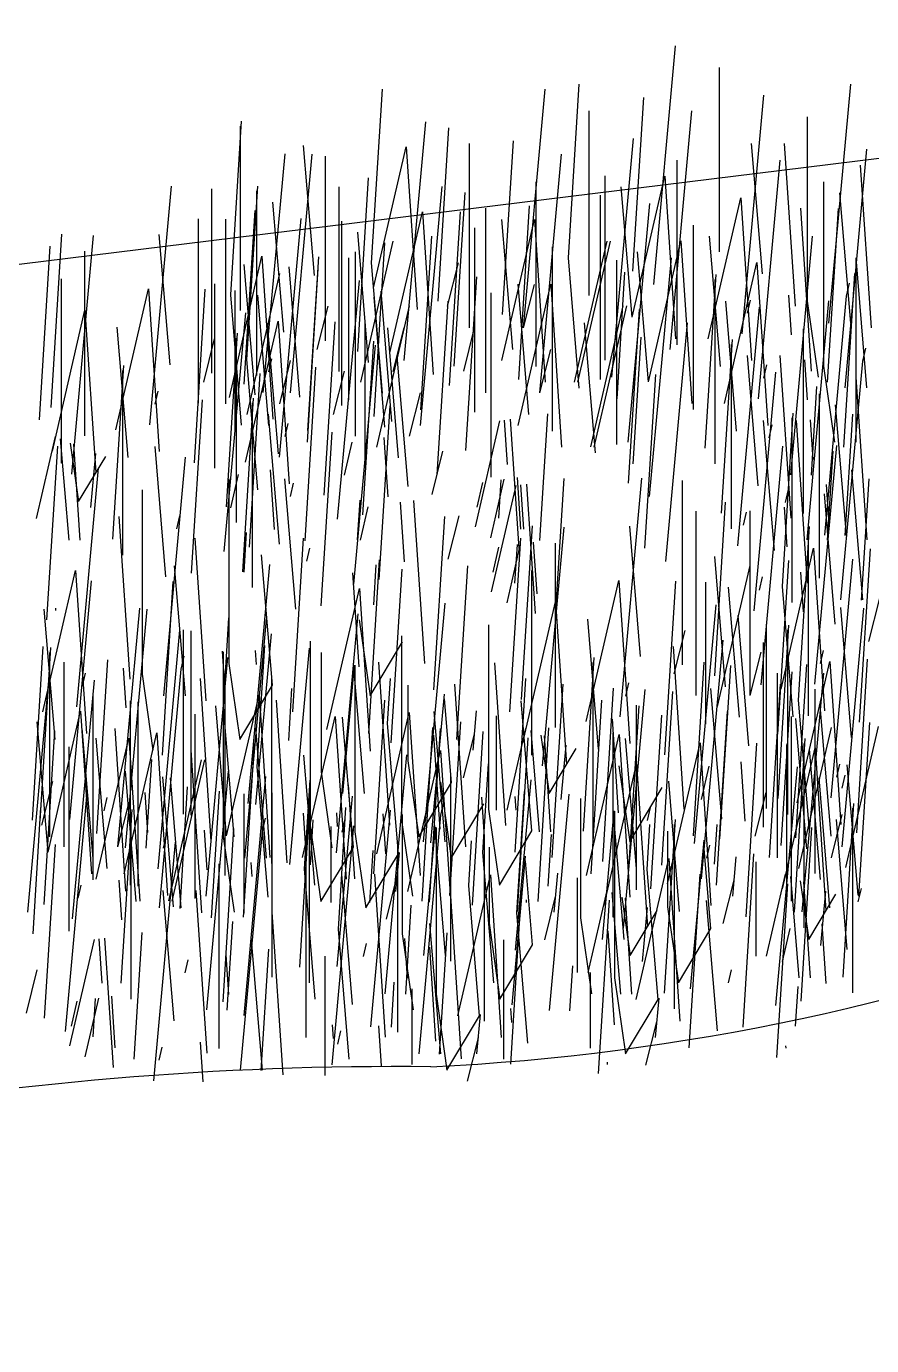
# Model space of a CAD drawing. Extents: x 0.33 to 8.78, y -0.83 to 7.68.
# Drawn here: x 2.547 to 3.127, y 6.743 to 7.647 of the extents above; entities that cross this region are included whole.
import ezdxf

# ---------------------------------------------------------------- set-up
doc = ezdxf.new("R2010")
doc.units = 0
doc.header["$LTSCALE"] = 2
doc.header["$MEASUREMENT"] = 0
doc.layers.add('ADPDETAIL1', color=1, linetype='CONTINUOUS')

msp = doc.modelspace()

# ---------------------------------------------------------------- linework, layer by layer
at = {"layer": 'ADPDETAIL1'}
for p, q in [((0.86645, 7.27798), (3.86541, 7.64725)), ((2.97781, 7.47027), (2.9927, 7.63393)), ((3.02249, 7.61905), (3.02249, 7.49259)), ((2.91917, 7.48852), (2.92661, 7.60754)), ((3.09789, 7.44388), (3.11278, 7.60754)), ((2.7842, 7.48515), (2.79165, 7.60417)), ((2.88845, 7.44052), (2.90335, 7.60417)), ((2.96341, 7.47946), (2.97085, 7.59848)), ((3.03831, 7.43644), (3.05321, 7.6001)), ((2.93313, 7.5893), (2.93313, 7.46283)), ((2.98894, 7.42581), (3.00383, 7.58947)), ((2.68763, 7.46323), (2.69507, 7.58225)), ((2.80654, 7.4182), (2.82143, 7.58186)), ((3.08299, 7.58522), (3.08299, 7.45876)), ((2.69415, 7.57889), (2.69415, 7.45242)), ((2.82981, 7.45876), (2.83726, 7.57779)), ((2.94895, 7.40669), (2.96385, 7.57035)), ((2.74498, 7.47639), (2.73754, 7.56565)), ((2.78562, 7.46795), (2.80796, 7.56465)), ((2.80796, 7.56465), (2.81541, 7.45307)), ((2.85122, 7.56698), (2.85122, 7.44052)), ((2.87405, 7.4497), (2.8815, 7.56872)), ((3.05228, 7.47771), (3.04483, 7.56698)), ((3.06717, 7.56698), (3.07462, 7.45539)), ((3.10901, 7.39942), (3.1239, 7.56308)), ((2.70997, 7.39628), (2.72486, 7.55994)), ((2.72866, 7.39597), (2.74355, 7.55963)), ((2.75243, 7.55821), (2.75243, 7.43175)), ((2.89958, 7.39606), (2.91447, 7.55971)), ((2.99363, 7.55547), (2.99363, 7.42901)), ((3.04944, 7.39198), (3.06433, 7.55564)), ((3.1193, 7.5521), (3.12674, 7.44052)), ((2.77477, 7.42431), (2.78221, 7.54334)), ((2.94426, 7.54483), (2.94426, 7.41837)), ((2.96292, 7.44796), (2.98526, 7.54466)), ((2.98526, 7.54466), (2.9927, 7.43308)), ((2.63208, 7.37405), (2.64698, 7.53771)), ((2.67454, 7.53598), (2.67454, 7.40952)), ((2.69875, 7.41877), (2.7062, 7.53779)), ((2.70527, 7.53443), (2.70527, 7.40796)), ((2.76186, 7.53722), (2.76186, 7.41076)), ((2.81767, 7.37374), (2.83256, 7.5374)), ((2.89683, 7.54059), (2.89683, 7.41413)), ((2.96292, 7.44796), (2.95547, 7.53722)), ((3.09412, 7.54076), (3.09412, 7.4143)), ((2.72393, 7.43755), (2.71649, 7.52681)), ((2.84094, 7.4143), (2.84838, 7.53332)), ((2.94107, 7.53153), (2.94107, 7.40507)), ((2.96008, 7.36223), (2.97497, 7.52589)), ((3.01504, 7.43308), (3.03738, 7.52978)), ((3.03738, 7.52978), (3.04483, 7.4182)), ((3.11278, 7.44388), (3.10533, 7.53315)), ((2.69688, 7.40208), (2.70433, 7.52111)), ((2.79675, 7.42348), (2.81909, 7.52019)), ((2.81909, 7.52019), (2.82653, 7.40861)), ((2.83775, 7.40099), (2.84519, 7.52002)), ((2.86235, 7.52252), (2.86235, 7.39606)), ((2.88518, 7.40524), (2.89262, 7.52426)), ((3.0783, 7.52252), (3.08574, 7.41093)), ((3.09696, 7.40332), (3.1044, 7.52235)), ((2.66529, 7.5153), (2.66529, 7.38884)), ((2.68398, 7.51499), (2.68398, 7.38853)), ((2.72109, 7.35182), (2.73599, 7.51548)), ((2.76355, 7.51375), (2.76355, 7.38729)), ((2.85479, 7.50912), (2.85479, 7.38266)), ((2.88101, 7.42564), (2.87356, 7.51491)), ((2.87356, 7.4182), (2.8959, 7.51491)), ((2.8959, 7.51491), (2.90335, 7.40332)), ((3.00476, 7.51101), (3.00476, 7.38454)), ((2.56442, 7.38586), (2.57187, 7.50489)), ((2.57873, 7.34031), (2.59362, 7.50396)), ((2.64605, 7.41532), (2.6386, 7.50458)), ((2.78221, 7.41687), (2.77477, 7.50614)), ((2.77676, 7.40332), (2.79909, 7.50003)), ((2.78589, 7.37985), (2.79334, 7.49888)), ((2.81805, 7.3844), (2.82549, 7.50343)), ((2.92335, 7.40339), (2.94569, 7.50009)), ((2.92569, 7.40332), (2.94803, 7.50003)), ((2.97405, 7.40349), (2.99638, 7.5002)), ((2.99638, 7.5002), (3.00383, 7.38862)), ((3.02342, 7.41413), (3.01597, 7.5034)), ((3.07172, 7.3398), (3.08661, 7.50346)), ((2.55639, 7.3775), (2.56384, 7.49652)), ((2.5874, 7.49307), (2.5874, 7.36661)), ((2.6867, 7.39291), (2.70904, 7.48962)), ((2.70904, 7.48962), (2.71649, 7.37803)), ((2.74058, 7.37024), (2.74802, 7.48926)), ((2.77299, 7.49276), (2.77299, 7.3663)), ((2.90796, 7.49613), (2.90796, 7.36967)), ((2.97405, 7.40349), (2.9666, 7.49276)), ((2.97491, 7.32492), (2.9898, 7.48858)), ((3.11639, 7.48858), (3.11639, 7.36212)), ((3.1239, 7.39942), (3.11646, 7.48869)), ((2.70433, 7.39464), (2.69688, 7.48391)), ((2.73506, 7.39309), (2.72761, 7.48235)), ((2.74016, 7.36217), (2.74761, 7.4812)), ((2.76837, 7.48849), (2.76837, 7.39123)), ((2.79165, 7.39588), (2.7842, 7.48515)), ((2.83633, 7.45539), (2.84377, 7.48515)), ((2.92661, 7.39925), (2.91917, 7.48852)), ((2.95219, 7.48707), (2.95219, 7.36061)), ((3.02617, 7.38862), (3.04851, 7.48532)), ((3.04851, 7.48532), (3.05596, 7.37374)), ((2.57128, 7.47421), (2.57128, 7.34775)), ((2.67642, 7.47084), (2.67642, 7.34438)), ((2.69887, 7.38109), (2.72121, 7.4778)), ((2.76093, 7.3094), (2.77582, 7.47306)), ((2.84887, 7.35653), (2.85632, 7.47556)), ((2.95257, 7.39187), (2.958, 7.47864)), ((3.01307, 7.35805), (3.02052, 7.47707)), ((3.01959, 7.4737), (3.01959, 7.34724)), ((3.10808, 7.35886), (3.11553, 7.47788)), ((3.10988, 7.46219), (3.11195, 7.47115)), ((2.60881, 7.37068), (2.63115, 7.46739)), ((2.63115, 7.46739), (2.6386, 7.3558)), ((2.66269, 7.34801), (2.67014, 7.46703)), ((2.69507, 7.37396), (2.68763, 7.46323)), ((2.69049, 7.46626), (2.69049, 7.369)), ((2.71376, 7.37365), (2.70632, 7.46292)), ((2.79334, 7.37241), (2.78589, 7.46168)), ((2.79816, 7.37635), (2.79071, 7.46562)), ((2.86592, 7.46466), (2.86592, 7.3382)), ((2.88469, 7.37374), (2.90703, 7.47045)), ((2.89213, 7.38118), (2.88469, 7.47045)), ((2.88845, 7.44052), (2.8959, 7.47027)), ((2.90703, 7.47045), (2.91447, 7.35886)), ((3.07006, 7.463), (3.07188, 7.43574)), ((3.09498, 7.29853), (3.10988, 7.46219)), ((2.56533, 7.35608), (2.58767, 7.45279)), ((2.58767, 7.45279), (2.59512, 7.34121)), ((2.74697, 7.42564), (2.75442, 7.45539)), ((2.78788, 7.35886), (2.81022, 7.45557)), ((2.82917, 7.33994), (2.83662, 7.45897)), ((2.93448, 7.35893), (2.95682, 7.45563)), ((2.93681, 7.35886), (2.95915, 7.45557)), ((2.96051, 7.33411), (2.96795, 7.45313)), ((3.03455, 7.36967), (3.0271, 7.45893)), ((3.03541, 7.2911), (3.0503, 7.45475)), ((3.04209, 7.45062), (3.04416, 7.45958)), ((3.08284, 7.29534), (3.09774, 7.459)), ((3.08299, 7.45876), (3.09044, 7.40669)), ((2.68304, 7.28717), (2.69794, 7.45083)), ((2.69783, 7.34845), (2.72017, 7.44516)), ((2.72027, 7.35412), (2.71283, 7.44339)), ((2.72017, 7.44516), (2.72761, 7.33357)), ((2.7517, 7.32578), (2.75915, 7.4448)), ((2.7795, 7.44403), (2.7795, 7.34677)), ((2.93774, 7.35479), (2.93029, 7.44406)), ((2.98604, 7.28046), (3.00093, 7.44412)), ((2.61719, 7.35173), (2.60974, 7.441)), ((2.68473, 7.31788), (2.69217, 7.4369)), ((2.80277, 7.35142), (2.79533, 7.44069)), ((2.79909, 7.41076), (2.80654, 7.44052)), ((2.84745, 7.41093), (2.8549, 7.44069)), ((3.08009, 7.43987), (3.08009, 7.31341)), ((2.66908, 7.40341), (2.67653, 7.43316)), ((2.69124, 7.43354), (2.69124, 7.30707)), ((2.77205, 7.26494), (2.78695, 7.4286)), ((2.7783, 7.31247), (2.78574, 7.43149)), ((2.89958, 7.39606), (2.90703, 7.42581)), ((2.9637, 7.34741), (2.96913, 7.43418)), ((3.0242, 7.31358), (3.03164, 7.43261)), ((3.03072, 7.42924), (3.03072, 7.30278)), ((3.121, 7.41773), (3.12307, 7.42669)), ((2.7062, 7.3295), (2.69875, 7.41877)), ((2.71375, 7.41045), (2.71582, 7.41942)), ((2.72121, 7.38853), (2.72866, 7.41829)), ((2.80929, 7.33189), (2.80184, 7.42116)), ((3.04938, 7.33236), (3.04193, 7.42163)), ((3.06427, 7.42163), (3.07172, 7.31004)), ((3.08119, 7.41854), (3.08301, 7.39128)), ((3.10611, 7.25407), (3.121, 7.41773)), ((2.60684, 7.29565), (2.61429, 7.41467)), ((2.61336, 7.41131), (2.61336, 7.28484)), ((2.70041, 7.29024), (2.70786, 7.40926)), ((2.73859, 7.29452), (2.74603, 7.41355)), ((2.7581, 7.38118), (2.76554, 7.41093)), ((2.97163, 7.28965), (2.97908, 7.40867)), ((3.04654, 7.24663), (3.06143, 7.41029)), ((3.05322, 7.40616), (3.05529, 7.41512)), ((3.09412, 7.4143), (3.10157, 7.36223)), ((3.08579, 7.33953), (3.08959, 7.40041)), ((3.11639, 7.40675), (3.12384, 7.29517)), ((2.63586, 7.38822), (2.63793, 7.39719)), ((2.6607, 7.27229), (2.66815, 7.39131)), ((2.69585, 7.27342), (2.7033, 7.39244)), ((2.81022, 7.3663), (2.81767, 7.39606)), ((3.09122, 7.39541), (3.09122, 7.26895)), ((2.70237, 7.38908), (2.70237, 7.26261)), ((2.72103, 7.2922), (2.71358, 7.38146)), ((2.78942, 7.26801), (2.79687, 7.38703)), ((2.89962, 7.2949), (2.90505, 7.38166)), ((3.06593, 7.26316), (3.07338, 7.38218)), ((3.10988, 7.29853), (3.10243, 7.3878)), ((3.10905, 7.29826), (3.11426, 7.38148)), ((2.72487, 7.36599), (2.72695, 7.37496)), ((2.85543, 7.30408), (2.87226, 7.37693)), ((2.87525, 7.37736), (2.87728, 7.34697)), ((2.8793, 7.37795), (2.88522, 7.2892)), ((3.0605, 7.2879), (3.05306, 7.37717)), ((3.05693, 7.36522), (3.059, 7.37418)), ((3.07245, 7.37881), (3.07245, 7.25235)), ((3.0754, 7.37717), (3.08284, 7.26558)), ((3.0849, 7.3776), (3.08671, 7.35034)), ((2.55442, 7.30991), (2.5674, 7.3661)), ((2.57676, 7.29503), (2.57095, 7.3646)), ((2.74971, 7.25006), (2.75716, 7.36908)), ((2.76558, 7.33953), (2.77084, 7.36229)), ((2.79265, 7.36544), (2.79537, 7.32465)), ((2.56152, 7.24051), (2.56897, 7.35954)), ((2.57754, 7.36151), (2.58327, 7.32142)), ((2.57981, 7.36089), (2.5842, 7.29503)), ((2.59165, 7.31735), (2.59503, 7.3545)), ((2.64315, 7.26997), (2.6357, 7.35923)), ((2.82565, 7.3264), (2.83309, 7.35615)), ((3.05132, 7.1959), (3.06622, 7.35955)), ((3.08827, 7.19621), (3.10316, 7.35986)), ((3.09691, 7.29507), (3.10072, 7.35595)), ((2.58213, 7.1808), (2.59702, 7.34445)), ((2.58327, 7.32142), (2.60187, 7.35237)), ((2.6417, 7.18823), (2.65659, 7.35189)), ((2.68638, 7.33701), (2.68638, 7.21055)), ((2.6877, 7.3173), (2.69296, 7.34006)), ((2.71476, 7.34321), (2.71749, 7.30242)), ((2.73216, 7.24774), (2.72471, 7.337)), ((2.86596, 7.29655), (2.87524, 7.33675)), ((2.87142, 7.3101), (2.87306, 7.33644)), ((2.88395, 7.33801), (2.88631, 7.30266)), ((2.91075, 7.25044), (2.91618, 7.3372)), ((2.95475, 7.17398), (2.96964, 7.33763)), ((2.99721, 7.33591), (2.99721, 7.20945)), ((3.121, 7.25407), (3.11356, 7.34334)), ((3.12018, 7.2538), (3.12539, 7.33702)), ((2.62681, 7.32957), (2.62681, 7.20311)), ((2.72858, 7.32505), (2.73065, 7.33401)), ((2.85652, 7.31754), (2.86047, 7.33462)), ((2.86656, 7.25962), (2.88339, 7.33247)), ((2.88638, 7.3329), (2.88841, 7.30251)), ((2.89042, 7.33349), (2.89635, 7.24474)), ((3.06806, 7.32075), (3.07013, 7.32972)), ((3.10223, 7.23747), (3.09479, 7.32674)), ((3.09602, 7.33314), (3.09784, 7.30588)), ((2.77461, 7.29523), (2.77632, 7.32247)), ((2.77671, 7.29507), (2.78197, 7.31783)), ((2.80378, 7.32098), (2.8065, 7.28019)), ((2.81297, 7.32214), (2.82042, 7.21055)), ((3.01955, 7.20201), (3.027, 7.32103)), ((3.06716, 7.31765), (3.06898, 7.29039)), ((2.61098, 7.31133), (2.61843, 7.19974)), ((2.6507, 7.30282), (2.65277, 7.31178)), ((2.82693, 7.19231), (2.83438, 7.31133)), ((2.83677, 7.28194), (2.84422, 7.31169)), ((3.00665, 7.31492), (3.00665, 7.18846)), ((3.03919, 7.30527), (3.04126, 7.31423)), ((3.04359, 7.31523), (3.04359, 7.18877)), ((2.69673, 7.273), (2.69843, 7.30024)), ((2.88709, 7.18579), (2.89454, 7.30481)), ((2.9014, 7.14023), (2.91629, 7.30389)), ((2.96872, 7.21524), (2.96127, 7.30451)), ((3.07706, 7.18535), (3.0845, 7.30437)), ((3.08357, 7.30101), (3.08357, 7.17454)), ((2.66311, 7.29645), (2.67056, 7.18487)), ((2.73013, 7.17743), (2.73757, 7.29645)), ((2.86765, 7.27308), (2.87159, 7.29016)), ((2.87708, 7.25209), (2.88637, 7.29229)), ((2.87906, 7.17743), (2.88651, 7.29645)), ((2.88254, 7.26564), (2.88419, 7.29197)), ((2.89508, 7.29355), (2.89744, 7.2582)), ((2.91007, 7.293), (2.91007, 7.16654)), ((2.71616, 7.19567), (2.70872, 7.28494)), ((2.73971, 7.28059), (2.74178, 7.28955)), ((2.78225, 7.16255), (2.7897, 7.28157)), ((3.027, 7.19457), (3.01955, 7.28384)), ((3.06283, 7.1621), (3.07028, 7.28112)), ((3.065, 7.19284), (3.08734, 7.28955)), ((3.08734, 7.28955), (3.09479, 7.17796)), ((3.0994, 7.1184), (3.11429, 7.28206)), ((3.11888, 7.17016), (3.12632, 7.28919)), ((2.55886, 7.17743), (2.5812, 7.27413)), ((2.5812, 7.27413), (2.58864, 7.16255)), ((2.65659, 7.18823), (2.64914, 7.2775)), ((2.69965, 7.11459), (2.71454, 7.27824)), ((2.77109, 7.27258), (2.77539, 7.20811)), ((2.78574, 7.25077), (2.78744, 7.27801)), ((2.79773, 7.15604), (2.80518, 7.27506)), ((2.84275, 7.15848), (2.8502, 7.2775)), ((2.89395, 7.27413), (2.89395, 7.14767)), ((3.02154, 7.18102), (3.04388, 7.27772)), ((3.07829, 7.27319), (3.0801, 7.24593)), ((2.57726, 7.10347), (2.59215, 7.26713)), ((2.64077, 7.14767), (2.64822, 7.2667)), ((2.93148, 7.17061), (2.95382, 7.26732)), ((2.95382, 7.26732), (2.96127, 7.15573)), ((2.98536, 7.14793), (2.99281, 7.26696)), ((3.01316, 7.26618), (3.01316, 7.16892)), ((3.03643, 7.17358), (3.02898, 7.26285)), ((3.05032, 7.26081), (3.05239, 7.26977)), ((3.07338, 7.17389), (3.06593, 7.26316)), ((2.75354, 7.16522), (2.77588, 7.26193)), ((2.77588, 7.26193), (2.78333, 7.15034)), ((3.12527, 7.22557), (3.13272, 7.25532)), ((2.56723, 7.15848), (2.55979, 7.24775)), ((2.56745, 7.24844), (2.56756, 7.24676)), ((2.61029, 7.08483), (2.62518, 7.24849)), ((2.61553, 7.08415), (2.63042, 7.24781)), ((2.76015, 7.08076), (2.77504, 7.24442)), ((2.81972, 7.0882), (2.83462, 7.25185)), ((2.888, 7.15601), (2.91034, 7.25272)), ((2.91034, 7.25272), (2.91779, 7.14113)), ((3.00571, 7.0871), (3.0206, 7.25075)), ((3.11336, 7.15967), (3.10591, 7.24893)), ((3.10696, 7.08474), (3.12185, 7.2484)), ((2.68255, 7.18086), (2.68636, 7.24174)), ((2.69733, 7.07708), (2.71222, 7.24074)), ((2.77574, 7.24031), (2.78318, 7.18823)), ((2.8644, 7.23698), (2.8644, 7.11051)), ((2.93986, 7.15166), (2.93241, 7.24093)), ((3.04294, 7.15405), (3.0355, 7.24331)), ((3.05472, 7.23742), (3.05472, 7.11096)), ((3.06303, 7.11781), (3.07047, 7.23683)), ((2.63776, 7.06964), (2.65265, 7.2333)), ((2.65497, 7.23361), (2.65497, 7.10715)), ((2.66021, 7.23293), (2.66021, 7.10647)), ((2.70489, 7.11391), (2.71552, 7.23078)), ((2.80483, 7.22954), (2.80483, 7.10308)), ((2.99175, 7.20333), (2.9992, 7.23309)), ((3.01038, 7.06282), (3.02528, 7.22648)), ((3.06955, 7.23346), (3.06955, 7.107)), ((2.55165, 7.10308), (2.55909, 7.2221)), ((2.55688, 7.1024), (2.56433, 7.22142)), ((2.5634, 7.21805), (2.5634, 7.09159)), ((2.68166, 7.21893), (2.68348, 7.19166)), ((2.68244, 7.21842), (2.68244, 7.09196)), ((2.70442, 7.21932), (2.70505, 7.20985)), ((2.70582, 7.13959), (2.71102, 7.22281)), ((2.72816, 7.07264), (2.74165, 7.22097)), ((2.74201, 7.22586), (2.74201, 7.0994)), ((2.74957, 7.218), (2.74957, 7.13622)), ((2.78318, 7.18823), (2.80552, 7.22543)), ((2.99099, 7.2221), (2.99844, 7.11051)), ((3.04388, 7.18846), (3.05132, 7.21821)), ((3.05284, 7.22476), (3.05284, 7.0983)), ((3.09205, 7.21038), (3.09412, 7.21934)), ((2.57306, 7.21129), (2.57306, 7.08483)), ((2.59589, 7.09401), (2.60333, 7.21304)), ((2.65369, 7.20654), (2.65576, 7.21551)), ((2.67079, 7.051), (2.68568, 7.21466)), ((2.68638, 7.21055), (2.69382, 7.15848)), ((2.76446, 7.12135), (2.77247, 7.2094)), ((2.77935, 7.12135), (2.77191, 7.21061)), ((2.77283, 7.20926), (2.77283, 7.09496)), ((2.78901, 7.21129), (2.79645, 7.09971)), ((2.8686, 7.21098), (2.87605, 7.0994)), ((2.92951, 7.09558), (2.93696, 7.2146)), ((2.93603, 7.21123), (2.93603, 7.08477)), ((3.00496, 7.09227), (3.0124, 7.21129)), ((3.02308, 7.09017), (3.03053, 7.20919)), ((3.07518, 7.09086), (3.08263, 7.20988)), ((3.07613, 7.11503), (3.09847, 7.21174)), ((3.09847, 7.21174), (3.10591, 7.10016)), ((3.11689, 7.09445), (3.12434, 7.21347)), ((2.5484, 7.03989), (2.56329, 7.20354)), ((2.58591, 7.19497), (2.58798, 7.20393)), ((2.61387, 7.20735), (2.61569, 7.18009)), ((2.62681, 7.20311), (2.63425, 7.15104)), ((2.6388, 7.04288), (2.65369, 7.20654)), ((2.66662, 7.20018), (2.67406, 7.08859)), ((2.71547, 7.19978), (2.71547, 7.07332)), ((2.79517, 7.16935), (2.7971, 7.20015)), ((2.88257, 7.08115), (2.89001, 7.20018)), ((3.06228, 7.20377), (3.06228, 7.0773)), ((3.06512, 7.08575), (3.07256, 7.20478)), ((3.07942, 7.0402), (3.09432, 7.20385)), ((2.57922, 7.03545), (2.59412, 7.1991)), ((2.68348, 7.19166), (2.68348, 7.0652)), ((2.69382, 7.15848), (2.71616, 7.19567)), ((2.72739, 7.15777), (2.72962, 7.19334)), ((2.80914, 7.19563), (2.80914, 7.14366)), ((2.84113, 7.19641), (2.84858, 7.08483)), ((2.90815, 7.07739), (2.9156, 7.19641)), ((2.94272, 7.07464), (2.95017, 7.19366)), ((2.95703, 7.02908), (2.97192, 7.19274)), ((2.95853, 7.18815), (2.9606, 7.19711)), ((2.98337, 7.07222), (2.99082, 7.19124)), ((3.02435, 7.10409), (3.0169, 7.19336)), ((3.05708, 7.07739), (3.06453, 7.19641)), ((3.0881, 7.19296), (3.0881, 7.0665)), ((2.59308, 7.18867), (2.59308, 7.0622)), ((2.61867, 7.1849), (2.61867, 7.05844)), ((2.6239, 7.18422), (2.6239, 7.05776)), ((2.68476, 7.09227), (2.67731, 7.18154)), ((2.68476, 7.09227), (2.7071, 7.18898)), ((2.7071, 7.18898), (2.71454, 7.07739)), ((2.71874, 7.1853), (2.72619, 7.07372)), ((2.78576, 7.06628), (2.79321, 7.1853)), ((2.82496, 7.08752), (2.83424, 7.18945)), ((2.83892, 7.12878), (2.83413, 7.18625)), ((2.89419, 7.09564), (2.88674, 7.1849)), ((2.93469, 7.06628), (2.94214, 7.1853)), ((2.96028, 7.06251), (2.96772, 7.18154)), ((2.9657, 7.18185), (2.9657, 7.05539)), ((3.0845, 7.09608), (3.07706, 7.18535)), ((3.09933, 7.09212), (3.09189, 7.18139)), ((2.56236, 7.08115), (2.5847, 7.17786)), ((2.5847, 7.17786), (2.59215, 7.06628)), ((2.66291, 7.17584), (2.66291, 7.04938)), ((2.68999, 7.09159), (2.68255, 7.18086)), ((2.73688, 7.07739), (2.75922, 7.1741)), ((2.75922, 7.1741), (2.76667, 7.06251)), ((2.7718, 7.08452), (2.76435, 7.17379)), ((2.78773, 7.08008), (2.81007, 7.17679)), ((2.81007, 7.17679), (2.81751, 7.0652)), ((2.83462, 7.0882), (2.82717, 7.17747)), ((2.85382, 7.1511), (2.85626, 7.17794)), ((2.86964, 7.1746), (2.86964, 7.10984)), ((2.94912, 7.17254), (2.95342, 7.10807)), ((2.97576, 7.056), (2.9832, 7.17502)), ((3.02078, 7.05844), (3.02823, 7.17747)), ((3.07198, 7.1741), (3.07198, 7.04764)), ((3.08263, 7.08342), (3.07518, 7.17269)), ((2.56236, 7.08115), (2.55492, 7.17042)), ((2.55958, 7.04531), (2.56703, 7.16433)), ((2.59319, 7.07671), (2.58574, 7.16598)), ((2.60808, 7.16598), (2.61553, 7.0544)), ((2.61449, 7.06628), (2.63683, 7.16298)), ((2.63683, 7.16298), (2.64428, 7.0514)), ((2.71222, 7.07708), (2.70478, 7.16635)), ((2.80262, 7.08008), (2.79517, 7.16935)), ((2.81879, 7.04764), (2.82624, 7.16666)), ((2.82403, 7.04696), (2.83148, 7.16598)), ((2.83789, 7.0514), (2.84533, 7.17042)), ((2.85337, 7.04488), (2.86081, 7.16391)), ((2.87709, 7.10984), (2.89007, 7.16602)), ((2.89943, 7.09496), (2.89362, 7.16453)), ((2.89839, 7.04733), (2.90583, 7.16635)), ((2.94958, 7.16298), (2.94958, 7.03652)), ((3.07717, 7.06987), (3.09951, 7.16657)), ((3.10951, 7.07057), (3.13185, 7.16728)), ((3.11846, 7.05095), (3.12591, 7.16997)), ((2.5954, 7.06251), (2.61774, 7.15922)), ((2.60284, 7.06995), (2.5954, 7.15922)), ((2.61774, 7.15922), (2.62518, 7.04764)), ((2.6964, 7.03652), (2.70385, 7.15554)), ((2.82672, 7.16143), (2.83103, 7.09696)), ((2.8473, 7.13215), (2.85475, 7.16191)), ((2.88419, 7.04044), (2.89164, 7.15946)), ((2.90021, 7.16143), (2.90594, 7.12135)), ((2.90248, 7.16081), (2.90687, 7.09496)), ((2.91432, 7.11727), (2.9177, 7.15443)), ((2.93157, 7.06518), (2.95391, 7.16189)), ((2.95391, 7.16189), (2.96135, 7.0503)), ((2.96581, 7.06989), (2.95837, 7.15916)), ((2.98712, 7.05946), (3.00945, 7.15616)), ((3.00945, 7.15616), (3.0169, 7.04458)), ((3.04099, 7.03678), (3.04844, 7.1558)), ((3.06879, 7.15503), (3.06879, 7.05777)), ((3.07415, 7.04), (3.0816, 7.15902)), ((3.08067, 7.15566), (3.08067, 7.0292)), ((2.57663, 7.15343), (2.57663, 7.02697)), ((2.66021, 7.1511), (2.66765, 7.03952)), ((2.74526, 7.05844), (2.73781, 7.14771)), ((2.79355, 6.98411), (2.80845, 7.14777)), ((2.80918, 7.05407), (2.83152, 7.15077)), ((2.83152, 7.15077), (2.83896, 7.03919)), ((2.90594, 7.12135), (2.92454, 7.1523)), ((3.06603, 7.05597), (3.08837, 7.15268)), ((3.09206, 7.06243), (3.08462, 7.15169)), ((3.08837, 7.15268), (3.09581, 7.0411)), ((2.62287, 7.04733), (2.61542, 7.13659)), ((2.6296, 7.08388), (2.63341, 7.14476)), ((2.64519, 7.0477), (2.66753, 7.14441)), ((2.64752, 7.04764), (2.66986, 7.14434)), ((2.67116, 6.973), (2.68605, 7.13666)), ((2.71326, 7.05032), (2.70582, 7.13959)), ((2.74957, 7.13622), (2.75701, 7.08415)), ((2.80914, 7.14366), (2.81659, 7.09159)), ((2.86057, 7.08082), (2.86438, 7.1417)), ((2.94363, 7.04486), (2.96597, 7.14156)), ((2.95376, 7.14027), (2.96121, 7.0882)), ((2.96597, 7.14156), (2.97342, 7.02998)), ((3.01037, 7.11723), (3.01563, 7.13999)), ((3.03743, 7.14313), (3.04015, 7.10235)), ((3.06134, 6.97594), (3.07624, 7.1396)), ((3.10318, 7.13257), (3.10525, 7.14154)), ((3.11788, 7.05162), (3.11044, 7.14089)), ((2.55816, 7.09971), (2.56561, 7.12946)), ((2.64845, 7.04356), (2.64101, 7.13283)), ((2.65369, 7.04288), (2.64624, 7.13215)), ((2.69675, 6.96924), (2.71164, 7.13289)), ((2.73818, 7.06971), (2.74199, 7.13058)), ((2.76819, 7.12723), (2.77249, 7.06276)), ((2.81659, 7.09159), (2.83892, 7.12878)), ((2.83137, 7.12916), (2.83882, 7.07708)), ((2.83823, 7.13289), (2.83823, 7.00643)), ((2.88291, 7.01387), (2.89355, 7.13075)), ((2.99549, 7.04051), (2.98804, 7.12977)), ((3.09858, 7.04289), (3.09113, 7.13216)), ((3.10689, 7.12498), (3.10896, 7.13394)), ((2.57436, 6.95812), (2.58925, 7.12178)), ((2.60074, 7.10957), (2.60281, 7.11853)), ((2.62871, 7.12195), (2.63053, 7.09469)), ((2.65287, 7.04261), (2.65807, 7.12583)), ((2.67441, 7.03619), (2.67984, 7.12295)), ((2.69662, 7.12102), (2.69662, 7.03925)), ((2.71584, 7.12178), (2.71584, 6.99532)), ((2.73491, 7.00236), (2.74236, 7.12138)), ((2.74143, 7.11802), (2.74143, 6.99155)), ((2.76052, 7.00276), (2.77116, 7.11963)), ((2.85968, 7.11889), (2.8615, 7.09163)), ((2.88244, 7.11929), (2.88308, 7.10981)), ((2.88384, 7.03955), (2.88905, 7.12277)), ((2.90618, 6.9726), (2.91968, 7.12094)), ((2.92759, 7.11796), (2.92759, 7.03619)), ((2.96121, 7.0882), (2.98355, 7.12539)), ((3.04738, 7.09218), (3.05483, 7.12194)), ((2.55202, 7.02507), (2.55744, 7.11184)), ((2.61029, 7.08483), (2.61774, 7.11459)), ((2.61252, 6.99124), (2.61996, 7.11027)), ((2.76145, 7.02844), (2.76665, 7.11166)), ((2.78379, 6.96149), (2.79729, 7.10982)), ((2.83171, 7.10651), (2.83378, 7.11547)), ((2.83882, 7.07708), (2.86115, 7.11428)), ((2.8644, 7.11051), (2.87185, 7.05844)), ((2.94248, 7.02131), (2.9505, 7.10936)), ((2.95738, 7.02131), (2.94993, 7.11058)), ((2.95086, 7.10923), (2.95086, 6.99492)), ((2.97337, 7.10275), (2.97544, 7.11171)), ((3.10753, 6.99554), (3.11498, 7.11456)), ((3.11405, 7.1112), (3.11405, 6.98473)), ((2.61904, 7.1069), (2.61904, 6.98044)), ((2.70932, 7.09539), (2.71139, 7.10435)), ((2.73729, 7.10778), (2.73911, 7.08051)), ((2.74223, 7.07237), (2.74415, 7.10318)), ((2.76005, 7.10817), (2.76068, 7.09869)), ((2.76393, 7.09493), (2.766, 7.1039)), ((2.7919, 7.10732), (2.79372, 7.08005)), ((2.80483, 7.10308), (2.81228, 7.051)), ((2.8052, 7.10685), (2.8052, 7.02507)), ((2.81682, 6.94285), (2.83171, 7.10651)), ((2.9732, 7.06931), (2.97513, 7.10011)), ((2.98514, 6.98443), (2.99259, 7.10345)), ((2.99166, 7.10008), (2.99166, 6.97362)), ((3.0194, 7.07292), (3.0211, 7.10017)), ((3.09951, 7.0773), (3.10696, 7.10706)), ((3.11046, 7.01432), (3.10301, 7.10358)), ((2.64154, 7.08382), (2.64361, 7.09278)), ((2.66951, 7.0962), (2.67132, 7.06894)), ((2.68234, 6.97842), (2.68979, 7.09744)), ((2.68244, 7.09196), (2.68988, 7.03989)), ((2.69443, 6.93173), (2.70932, 7.09539)), ((2.74201, 7.0994), (2.74946, 7.04733)), ((2.75619, 7.09866), (2.75619, 7.04669)), ((2.75725, 6.93541), (2.77214, 7.09907)), ((2.77283, 7.09496), (2.78028, 7.04288)), ((2.82009, 7.01019), (2.8281, 7.09825)), ((2.83498, 7.01019), (2.82754, 7.09946)), ((2.82847, 7.09811), (2.82847, 6.98381)), ((2.8615, 7.09163), (2.8615, 6.96516)), ((2.87185, 7.05844), (2.89419, 7.09564)), ((2.90541, 7.05774), (2.90764, 7.0933)), ((2.98716, 7.09559), (2.98716, 7.04363)), ((3.07871, 6.97901), (3.08616, 7.09804)), ((2.55995, 6.96731), (2.5674, 7.08633)), ((2.63486, 6.92429), (2.64975, 7.08795)), ((2.74946, 7.04733), (2.7718, 7.08452)), ((2.78302, 7.04662), (2.78525, 7.08219)), ((2.80193, 7.08419), (2.80193, 6.95773)), ((2.85081, 7.0582), (2.85273, 7.089)), ((2.86477, 7.08448), (2.86477, 7.03251)), ((3.00298, 6.98748), (3.01226, 7.08942)), ((3.01695, 7.02875), (3.01216, 7.08621)), ((3.01416, 7.077), (3.01623, 7.08596)), ((2.67954, 7.07307), (2.67954, 6.94661)), ((2.70152, 7.07397), (2.70215, 7.0645)), ((2.73911, 7.08051), (2.73911, 6.95405)), ((2.78028, 7.04288), (2.80262, 7.08008)), ((2.80087, 7.05413), (2.80331, 7.08096)), ((2.86802, 6.99155), (2.86057, 7.08082)), ((2.88059, 6.97637), (2.88987, 7.0783)), ((2.89456, 7.01763), (2.88976, 7.07509)), ((2.96575, 6.98004), (2.98809, 7.07675)), ((2.98809, 7.07675), (2.99554, 6.96516)), ((3.03184, 7.05107), (3.03428, 7.0779)), ((3.039, 6.96107), (3.04645, 7.08009)), ((3.04766, 7.07456), (3.04766, 7.0098)), ((2.74563, 6.98044), (2.73818, 7.06971)), ((2.77121, 6.97668), (2.76377, 7.06594)), ((2.78611, 7.06594), (2.79355, 6.95436)), ((2.79435, 7.03518), (2.8018, 7.06493)), ((2.84336, 6.96893), (2.8657, 7.06563)), ((2.8657, 7.06563), (2.87315, 6.95405)), ((2.90945, 7.03995), (2.91189, 7.06679)), ((2.98064, 6.98004), (2.9732, 7.06931)), ((3.00206, 6.94692), (3.0095, 7.06594)), ((3.05511, 7.0098), (3.06809, 7.06599)), ((3.07745, 6.99492), (3.07165, 7.06449)), ((2.583, 7.04962), (2.58508, 7.05858)), ((2.61097, 7.06201), (2.61279, 7.03474)), ((2.64882, 6.96556), (2.64137, 7.05483)), ((2.66371, 7.05483), (2.67116, 6.94324)), ((2.85825, 6.96893), (2.85081, 7.0582)), ((2.87966, 6.9358), (2.88711, 7.05483)), ((2.92527, 7.06344), (2.92527, 6.99868)), ((2.93272, 6.99868), (2.9457, 7.05487)), ((3.02532, 7.03212), (3.03277, 7.06187)), ((3.06221, 6.9404), (3.06966, 7.05943)), ((3.07824, 7.0614), (3.08397, 7.02131)), ((3.0805, 7.06078), (3.0849, 6.99492)), ((3.11801, 7.04717), (3.12008, 7.05613)), ((2.83823, 7.05107), (2.84568, 6.93948)), ((2.89012, 7.04837), (2.89023, 7.04669)), ((2.90293, 7.021), (2.91038, 7.05076)), ((2.93982, 6.92929), (2.94727, 7.04831)), ((2.95506, 6.98381), (2.94925, 7.05338)), ((2.95584, 7.05028), (2.96158, 7.01019)), ((2.95811, 7.04966), (2.9625, 6.98381)), ((3.02145, 6.95874), (3.014, 7.04801)), ((3.08397, 7.02131), (3.10256, 7.05226)), ((3.09234, 7.01724), (3.09572, 7.05439)), ((2.71584, 7.03995), (2.72329, 6.92837)), ((2.80762, 6.98384), (2.81143, 7.04472)), ((2.89129, 6.95029), (2.88384, 7.03955)), ((2.96158, 7.01019), (2.98017, 7.04115)), ((2.96995, 7.00612), (2.97333, 7.04327)), ((2.98716, 7.04363), (2.99461, 6.99155)), ((2.68523, 6.97273), (2.68904, 7.03361)), ((2.76889, 6.93917), (2.76145, 7.02844)), ((2.83171, 6.94285), (2.82427, 7.03212)), ((2.86477, 7.03251), (2.87222, 6.98044)), ((2.92759, 7.03619), (2.93504, 6.98411)), ((2.99461, 6.99155), (3.01695, 7.02875)), ((3.066, 7.00608), (3.07126, 7.02884)), ((3.09306, 7.03198), (3.09579, 6.9912)), ((2.57727, 6.9484), (2.5941, 7.02124)), ((2.59709, 7.02168), (2.59912, 6.99128)), ((2.60113, 7.02226), (2.60706, 6.93352)), ((2.62146, 6.93921), (2.62689, 7.02598)), ((2.70932, 6.93173), (2.70188, 7.021)), ((2.77877, 7.00953), (2.78084, 7.01849)), ((2.8052, 7.02507), (2.81265, 6.973)), ((2.80673, 7.02192), (2.80855, 6.99465)), ((2.83089, 6.94258), (2.8361, 7.0258)), ((2.87464, 7.02099), (2.87464, 6.93921)), ((2.94621, 7.02719), (2.95052, 6.96272)), ((2.68434, 7.0108), (2.68616, 6.98354)), ((2.7085, 6.93146), (2.71371, 7.01468)), ((2.75225, 7.00987), (2.75225, 6.9281)), ((2.82382, 7.01608), (2.82812, 6.95161)), ((2.87222, 6.98044), (2.89456, 7.01763)), ((2.54748, 6.97071), (2.55493, 7.00047)), ((2.65637, 6.99841), (2.65844, 7.00738)), ((2.92025, 6.97233), (2.92218, 7.00314)), ((3.029, 6.99159), (3.03107, 7.00056)), ((2.79786, 6.96122), (2.79979, 6.99202)), ((2.93421, 6.99862), (2.93421, 6.94665)), ((2.95086, 6.99492), (2.95831, 6.94285)), ((2.60579, 6.98232), (2.60815, 6.94698)), ((2.81182, 6.9875), (2.81182, 6.93553)), ((2.82847, 6.98381), (2.83591, 6.93173)), ((3.07503, 6.96177), (3.07673, 6.98901)), ((2.57836, 6.96186), (2.58231, 6.97893)), ((2.5878, 6.94086), (2.59708, 6.98106)), ((2.59325, 6.95442), (2.5949, 6.98075)), ((2.87954, 6.97394), (2.88017, 6.96446)), ((2.95831, 6.94285), (2.98064, 6.98004)), ((2.97889, 6.95409), (2.98134, 6.98092)), ((2.83591, 6.93173), (2.85825, 6.96893)), ((2.8565, 6.94297), (2.85894, 6.96981)), ((2.97238, 6.93514), (2.97982, 6.9649)), ((2.75715, 6.96282), (2.75778, 6.95334)), ((2.76103, 6.94958), (2.7631, 6.95855)), ((2.789, 6.96197), (2.79082, 6.9347)), ((2.63864, 6.93847), (2.64071, 6.94743)), ((2.6666, 6.95085), (2.66842, 6.92359)), ((2.84998, 6.92402), (2.85743, 6.95378)), ((3.06814, 6.94833), (3.06825, 6.94665)), ((2.94575, 6.93721), (2.94586, 6.93553))]:
    msp.add_line(p, q, dxfattribs=at)
for centre, radius, start, end in [((2.74966, 8.50652), 1.5743, 272.74049, 291.45525), ((2.80183, 4.62737), 2.30676, 89.42621, 111.00232), ((2.6965, 8.22835), 1.5743, 274.49386, 293.20863)]:
    msp.add_arc(centre, radius, start, end, dxfattribs=at)

doc.saveas('drawing.dxf')
